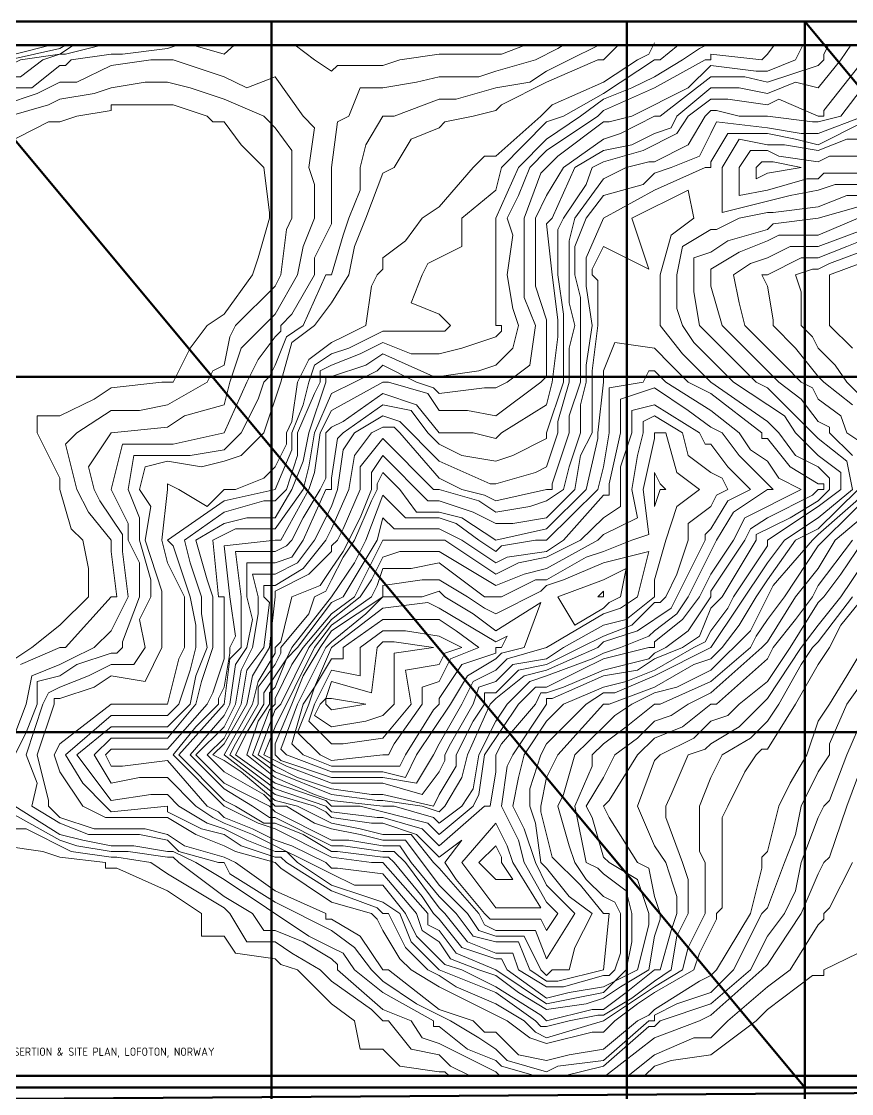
# Model space of a CAD drawing. Header units: millimetres. Extents: x 32551 to 59551, y -21458 to 15116.
# Drawn here: x 34496 to 37998, y 10591 to 15116 of the extents above; entities that cross this region are included whole.
import ezdxf

# ---------------------------------------------------------------- set-up
doc = ezdxf.new("R2010")
doc.units = ezdxf.units.MM
doc.layers.add('4TH DETAILS', color=120, linetype='Continuous', lineweight=15, true_color=0x39ffb0)
doc.layers.add('TEXTS', color=7, linetype='Continuous', lineweight=25, true_color=0xe0f9ff)
doc.layers.add('LAYOUT', color=141, linetype='Continuous', lineweight=50, true_color=0x7debff, plot=False)
doc.styles.get("Standard").update_dxf_attribs({"font": 'arial.ttf'})

msp = doc.modelspace()

# ---------------------------------------------------------------- linework, layer by layer
at = {"layer": '4TH DETAILS'}
for points in [[(38050.152, 12687.559), (37953.368, 12568.332), (37905.677, 12472.951), (37857.986, 12401.415), (37762.605, 12234.497), (37643.378, 12043.734), (37619.533, 12043.734), (37595.687, 12019.889), (37547.997, 11948.353), (37476.461, 11803.878), (37452.615, 11756.187), (37452.615, 11374.662), (37428.77, 11350.816), (37428.77, 11326.971), (37357.234, 11183.899), (37333.388, 11112.363), (37166.471, 11016.981), (37094.935, 10969.29), (36999.553, 10897.754), (36951.863, 10850.064), (36904.172, 10850.064), (36712.006, 10802.373), (36640.47, 10826.218), (36545.089, 10897.754), (36258.945, 11040.827), (36139.718, 11112.363), (36092.027, 11160.053), (36020.491, 11279.28), (35996.646, 11326.971), (35972.8, 11350.816), (35804.48, 11398.507), (35589.872, 11541.579), (35566.026, 11565.424), (35399.109, 11613.115), (35351.418, 11636.961), (35232.191, 11684.651), (35112.965, 11756.187), (34850.666, 11756.187), (34755.284, 11803.878), (34658.5, 11948.353), (34634.655, 12019.889), (34658.5, 12067.58), (34874.511, 12234.497), (35112.965, 12234.497), (35160.655, 12425.26), (35184.501, 12472.951), (35184.501, 12687.559), (35112.965, 12830.631), (35089.119, 12926.013), (35112.965, 13140.621), (35112.965, 13164.466), (35160.655, 13140.621), (35279.882, 13069.085), (35351.418, 13140.621), (35399.109, 13140.621), (35518.336, 13188.312), (35566.026, 13236.002), (35613.717, 13331.384), (35613.717, 13379.075), (35637.562, 13426.765), (35661.408, 13593.683), (35709.099, 13689.064), (35804.48, 13760.6), (35853.573, 13784.446), (35948.955, 13832.136), (35972.8, 13999.054), (35996.646, 14046.745), (36020.491, 14070.59), (36020.491, 14118.281), (36115.872, 14189.817), (36187.408, 14285.198), (36258.945, 14332.889), (36402.017, 14499.807), (36449.707, 14547.497), (36497.398, 14547.497), (36688.161, 14715.817), (36735.852, 14763.508), (36951.863, 14858.89), (37094.935, 14954.271), (37142.626, 14978.116), (37166.471, 15025.807)], [(34050.723, 14859.049), (34133.902, 14906.58), (34205.438, 14930.426), (34253.129, 14954.271), (34420.046, 14978.116), (34467.737, 14978.116), (34618.685, 15015.853)], [(34050.723, 14794.326), (34205.438, 14882.735), (34253.129, 14906.58), (34372.356, 14954.271), (34443.892, 14954.271), (34658.5, 15001.962), (34681.925, 15015.853)], [(34050.723, 14753.25), (34181.593, 14835.044), (34276.974, 14858.89), (34420.046, 14930.426), (34443.892, 14930.426), (34491.582, 14954.271), (34658.5, 14978.116), (34715.105, 15015.853)], [(34834.403, 15015.853), (34682.345, 14978.116), (34658.5, 14978.116), (34586.964, 14954.271), (34491.582, 14882.735), (34420.046, 14882.735), (34324.665, 14835.044), (34181.593, 14787.354), (34086.211, 14715.817), (34050.723, 14701.204)], [(34050.723, 14656.798), (34181.593, 14715.817), (34181.593, 14739.663), (34348.51, 14787.354), (34420.046, 14835.044), (34539.273, 14835.044), (34658.5, 14930.426), (34682.345, 14930.426), (34706.191, 14954.271), (34874.511, 14978.116), (34922.202, 14978.116), (35112.965, 15001.962), (35154.639, 15015.853)], [(34467.737, 12019.889), (34515.428, 12115.27), (34563.119, 12234.497), (34563.119, 12329.879), (34658.5, 12353.724), (34730.036, 12401.415), (34874.511, 12449.105), (34898.356, 12449.105), (34922.202, 12472.951), (34922.202, 12496.796), (34993.738, 12687.559), (34993.738, 12830.631), (34946.047, 12926.013), (34946.047, 12997.549), (34874.511, 13140.621), (34922.202, 13331.384), (35136.81, 13331.384), (35351.418, 13379.075), (35446.8, 13593.683), (35494.49, 13689.064), (35566.026, 13784.446), (35589.872, 13808.291), (35589.872, 13832.136), (35637.562, 13879.827), (35732.944, 14046.745), (35732.944, 14118.281), (35804.48, 14261.353), (35804.48, 14499.807), (35829.728, 14691.972), (35877.419, 14715.817), (35925.109, 14835.044), (36020.491, 14835.044), (36163.563, 14858.89), (36258.945, 14882.735), (36425.862, 14882.735), (36497.398, 14906.58), (36664.316, 14954.271), (36759.697, 15001.962), (36782.087, 15015.853)], [(38097.843, 12401.415), (37978.616, 12234.497), (37905.677, 12067.58), (37905.677, 12019.889), (37857.986, 11948.353), (37786.45, 11803.878), (37762.605, 11684.651), (37714.914, 11565.424), (37643.378, 11374.662), (37619.533, 11350.816), (37500.306, 11112.363), (37404.924, 11016.981), (37261.852, 10969.29), (37166.471, 10921.6), (37166.471, 10897.754), (37142.626, 10897.754), (36951.863, 10730.837), (36759.697, 10706.991), (36712.006, 10683.146), (36545.089, 10730.837), (36497.398, 10778.528), (36425.862, 10826.218), (36306.635, 10897.754), (36163.563, 10969.29), (36020.491, 11064.672), (35972.8, 11112.363), (35901.264, 11207.744), (35804.48, 11279.28), (35566.026, 11398.507), (35375.263, 11517.734), (35351.418, 11565.424), (35327.573, 11565.424), (35160.655, 11613.115), (35112.965, 11660.806), (34993.738, 11684.651), (34779.129, 11684.651), (34658.5, 11732.342), (34539.273, 11803.878), (34563.119, 11900.662), (34515.428, 12019.889), (34586.964, 12234.497), (34610.809, 12282.188), (34658.5, 12306.033), (34779.129, 12353.724), (34874.511, 12401.415), (34969.892, 12401.415), (35017.583, 12472.951), (34993.738, 12592.178), (35041.428, 12687.559), (35041.428, 12759.095), (34993.738, 12926.013), (34993.738, 13021.394), (34946.047, 13140.621), (34969.892, 13283.693), (35208.346, 13283.693), (35351.418, 13307.538), (35422.954, 13379.075), (35494.49, 13522.147), (35518.336, 13593.683), (35542.181, 13617.528), (35566.026, 13665.219), (35613.717, 13784.446), (35685.253, 13832.136), (35780.635, 14046.745), (35804.48, 14046.745), (35853.573, 14213.662), (35877.419, 14285.198), (35925.109, 14404.425), (35925.109, 14499.807), (35948.955, 14595.188), (36020.491, 14715.817), (36068.182, 14715.817), (36258.945, 14787.354), (36330.481, 14787.354), (36497.398, 14835.044), (36640.47, 14858.89), (36712.006, 14906.58), (36807.388, 14954.271), (36931.76, 15015.853)], [(38050.152, 12472.951), (37978.616, 12353.724), (37905.677, 12234.497), (37857.986, 12162.961), (37810.296, 12019.889), (37738.76, 11900.662), (37691.069, 11803.878), (37643.378, 11613.115), (37619.533, 11589.27), (37619.533, 11541.579), (37571.842, 11350.816), (37428.77, 11112.363), (37404.924, 11088.517), (37357.234, 11064.672), (37166.471, 10945.445), (37142.626, 10921.6), (37094.935, 10897.754), (36951.863, 10778.528), (36807.388, 10754.682), (36712.006, 10730.837), (36592.78, 10754.682), (36497.398, 10850.064), (36449.707, 10850.064), (36402.017, 10897.754), (36258.945, 10945.445), (36044.336, 11112.363), (36020.491, 11112.363), (35925.109, 11255.435), (35804.48, 11326.971), (35780.635, 11326.971), (35780.635, 11350.816), (35566.026, 11446.198), (35399.109, 11565.424), (35351.418, 11589.27), (35184.501, 11636.961), (35112.965, 11684.651), (35017.583, 11708.497), (34802.975, 11708.497), (34658.5, 11756.187), (34610.809, 11803.878), (34610.809, 11827.723), (34563.119, 12019.889), (34634.655, 12234.497), (34634.655, 12258.343), (34658.5, 12258.343), (34802.975, 12306.033), (34874.511, 12353.724), (35017.583, 12329.879), (35089.119, 12472.951), (35089.119, 12711.404), (35017.583, 12926.013), (35041.428, 13069.085), (34993.738, 13140.621), (35017.583, 13236.002), (35112.965, 13259.848), (35256.037, 13236.002), (35351.418, 13259.848), (35422.954, 13283.693), (35518.336, 13379.075), (35589.872, 13593.683), (35637.562, 13760.6), (35732.944, 13832.136), (35804.48, 13927.518), (35877.419, 14046.745), (35901.264, 14165.971), (35948.955, 14285.198), (36020.491, 14475.961), (36068.182, 14499.807), (36139.718, 14619.033), (36258.945, 14666.724), (36282.79, 14691.972), (36402.017, 14715.817), (36497.398, 14739.663), (36521.243, 14763.508), (36712.006, 14858.89), (36928.017, 14954.271), (36951.863, 14954.271), (37013.445, 15015.853)], [(37267.294, 15015.853), (37190.316, 14954.271), (37166.471, 14954.271), (36951.863, 14811.199), (36783.542, 14715.817), (36712.006, 14691.972), (36521.243, 14499.807), (36497.398, 14404.425), (36354.326, 14285.198), (36354.326, 14165.971), (36211.254, 14094.435), (36187.408, 14046.745), (36139.718, 13927.518), (36258.945, 13879.827), (36282.79, 13855.982), (36306.635, 13832.136), (36282.79, 13808.291), (36020.491, 13808.291), (35877.419, 13736.755), (35804.48, 13712.91), (35732.944, 13665.219), (35709.099, 13593.683), (35685.253, 13498.301), (35637.562, 13379.075), (35637.562, 13307.538), (35566.026, 13140.621), (35351.418, 13092.93), (35112.965, 12926.013), (35136.81, 12902.167), (35208.346, 12687.559), (35232.191, 12568.332), (35232.191, 12472.951), (35208.346, 12377.569), (35160.655, 12234.497), (35112.965, 12186.807), (34874.511, 12186.807), (34682.345, 12019.889), (34755.284, 11900.662), (34850.666, 11803.878), (34874.511, 11780.033), (35112.965, 11803.878), (35112.965, 11780.033), (35256.037, 11708.497), (35351.418, 11684.651), (35422.954, 11636.961), (35566.026, 11589.27), (35589.872, 11589.27), (35613.717, 11565.424), (35804.48, 11446.198), (35996.646, 11374.662), (36020.491, 11350.816), (36044.336, 11350.816), (36115.872, 11207.744), (36211.254, 11112.363), (36258.945, 11088.517), (36330.481, 11040.827), (36497.398, 10969.29), (36616.625, 10897.754), (36664.316, 10850.064), (36712.006, 10826.218), (36951.863, 10897.754), (37166.471, 11040.827), (37285.698, 11112.363), (37309.543, 11207.744), (37381.079, 11350.816), (37381.079, 11565.424), (37357.234, 11613.115), (37357.234, 11803.878), (37404.924, 11924.508), (37452.615, 12019.889), (37571.842, 12091.425), (37643.378, 12162.961), (37691.069, 12234.497), (37786.45, 12401.415), (37834.141, 12472.951), (37857.986, 12496.796), (38002.461, 12687.559)], [(37385.017, 15015.853), (37357.234, 15001.962), (37285.698, 14954.271), (37166.471, 14882.735), (37071.089, 14835.044), (36951.863, 14787.354), (36855.079, 14715.817), (36712.006, 14619.033), (36592.78, 14499.807), (36497.398, 14285.198), (36497.398, 13832.136), (36521.243, 13832.136), (36521.243, 13808.291), (36497.398, 13784.446), (36354.326, 13736.755), (36258.945, 13712.91), (36139.718, 13712.91), (36020.491, 13760.6), (35925.109, 13712.91), (35804.48, 13665.219), (35756.789, 13641.374), (35756.789, 13593.683), (35732.944, 13545.992), (35661.408, 13379.075), (35661.408, 13283.693), (35613.717, 13140.621), (35566.026, 13092.93), (35518.336, 13092.93), (35351.418, 13045.239), (35184.501, 12926.013), (35208.346, 12830.631), (35256.037, 12687.559), (35256.037, 12616.023), (35279.882, 12472.951), (35232.191, 12353.724), (35208.346, 12234.497), (35112.965, 12139.116), (34874.511, 12139.116), (34730.036, 12019.889), (34874.511, 11827.723), (35041.428, 11852.971), (35112.965, 11852.971), (35160.655, 11803.878), (35279.882, 11732.342), (35351.418, 11708.497), (35446.8, 11660.806), (35566.026, 11613.115), (35613.717, 11613.115), (35661.408, 11565.424), (35804.48, 11470.043), (35948.955, 11422.352), (36020.491, 11398.507), (36092.027, 11350.816), (36139.718, 11231.589), (36258.945, 11112.363), (36497.398, 11016.981), (36664.316, 10897.754), (36688.161, 10873.909), (36712.006, 10873.909), (36807.388, 10897.754), (36928.017, 10921.6), (36951.863, 10921.6), (37071.089, 10993.136), (37166.471, 11064.672), (37238.007, 11112.363), (37261.852, 11255.435), (37309.543, 11350.816), (37309.543, 11493.888), (37285.698, 11565.424), (37214.162, 11756.187), (37214.162, 11803.878), (37238.007, 11852.971), (37309.543, 12019.889), (37381.079, 12043.734), (37404.924, 12067.58), (37524.151, 12139.116), (37643.378, 12258.343), (37786.45, 12472.951), (37857.986, 12568.332), (37953.368, 12687.559), (38097.843, 12902.167)], [(37671.681, 15015.853), (37643.378, 14978.116), (37619.533, 14954.271), (37404.924, 14978.116), (37404.924, 14954.271), (37381.079, 14954.271), (37166.471, 14835.044), (36951.863, 14739.663), (36928.017, 14715.817), (36712.006, 14571.343), (36640.47, 14499.807), (36592.78, 14380.58), (36545.089, 14285.198), (36568.934, 14213.662), (36545.089, 14046.745), (36568.934, 13903.672), (36592.78, 13832.136), (36568.934, 13736.755), (36497.398, 13665.219), (36425.862, 13641.374), (36258.945, 13617.528), (36235.099, 13617.528), (36020.491, 13712.91), (35948.955, 13665.219), (35804.48, 13617.528), (35780.635, 13617.528), (35780.635, 13593.683), (35709.099, 13379.075), (35685.253, 13259.848), (35637.562, 13140.621), (35566.026, 13021.394), (35446.8, 13021.394), (35351.418, 12997.549), (35232.191, 12926.013), (35279.882, 12759.095), (35303.727, 12687.559), (35303.727, 12472.951), (35256.037, 12329.879), (35232.191, 12234.497), (35112.965, 12091.425), (34874.511, 12091.425), (34802.975, 12019.889), (34874.511, 11900.662), (34993.738, 11924.508), (35112.965, 11924.508), (35232.191, 11803.878), (35303.727, 11756.187), (35351.418, 11732.342), (35470.645, 11684.651), (35804.48, 11517.734), (35901.264, 11470.043), (36020.491, 11470.043), (36115.872, 11350.816), (36163.563, 11255.435), (36258.945, 11160.053), (36282.79, 11136.208), (36354.326, 11112.363), (36497.398, 11040.827), (36688.161, 10921.6), (36712.006, 10897.754), (36904.172, 10945.445), (36951.863, 10945.445), (37047.244, 11016.981), (37166.471, 11112.363), (37190.316, 11112.363), (37238.007, 11279.28), (37261.852, 11350.816), (37261.852, 11422.352), (37214.162, 11565.424), (37166.471, 11636.961), (37094.935, 11803.878), (37166.471, 11996.044), (37190.316, 12019.889), (37333.388, 12091.425), (37404.924, 12162.961), (37476.461, 12186.807), (37524.151, 12234.497), (37643.378, 12329.879), (37738.76, 12472.951), (37857.986, 12663.714), (37881.832, 12687.559), (37953.368, 12782.941), (38050.152, 12926.013)], [(37793.396, 15015.853), (37762.605, 14954.271), (37643.378, 14906.58), (37595.687, 14906.58), (37404.924, 14930.426), (37309.543, 14835.044), (37071.089, 14715.817), (36975.708, 14691.972), (36951.863, 14691.972), (36759.697, 14547.497), (36688.161, 14475.961), (36616.625, 14285.198), (36616.625, 13951.363), (36664.316, 13832.136), (36640.47, 13665.219), (36545.089, 13593.683), (36497.398, 13569.837), (36449.707, 13569.837), (36258.945, 13545.992), (36235.099, 13569.837), (36163.563, 13593.683), (36020.491, 13665.219), (35996.646, 13641.374), (35901.264, 13593.683), (35804.48, 13545.992), (35732.944, 13379.075), (35709.099, 13236.002), (35685.253, 13140.621), (35566.026, 12973.703), (35399.109, 12973.703), (35303.727, 12926.013), (35327.573, 12687.559), (35351.418, 12687.559), (35351.418, 12425.26), (35303.727, 12282.188), (35279.882, 12234.497), (35112.965, 12043.734), (34874.511, 12043.734), (34850.666, 12019.889), (34874.511, 11972.198), (34922.202, 11972.198), (35112.965, 11996.044), (35279.882, 11803.878), (35327.573, 11780.033), (35351.418, 11756.187), (35470.645, 11708.497), (35566.026, 11660.806), (35637.562, 11636.961), (35780.635, 11565.424), (35804.48, 11541.579), (35829.728, 11541.579), (36020.491, 11517.734), (36163.563, 11350.816), (36187.408, 11279.28), (36258.945, 11231.589), (36306.635, 11160.053), (36425.862, 11112.363), (36497.398, 11088.517), (36592.78, 11016.981), (36712.006, 10945.445), (36878.924, 10969.29), (36951.863, 10993.136), (37023.399, 11040.827), (37142.626, 11112.363), (37166.471, 11255.435), (37190.316, 11326.971), (37190.316, 11350.816), (37166.471, 11422.352), (37142.626, 11541.579), (37094.935, 11565.424), (36975.708, 11756.187), (36951.863, 11803.878), (36975.708, 11827.723), (37094.935, 12019.889), (37166.471, 12091.425), (37285.698, 12139.116), (37404.924, 12234.497), (37428.77, 12234.497), (37643.378, 12425.26), (37667.223, 12472.951), (37762.605, 12592.178), (37834.141, 12687.559), (37857.986, 12735.25), (38002.461, 12926.013)], [(37047.244, 11112.363), (36951.863, 11016.981), (36831.233, 10993.136), (36712.006, 10969.29), (36497.398, 11112.363), (36330.481, 11183.899), (36258.945, 11279.28), (36211.254, 11303.125), (36211.254, 11350.816), (36020.491, 11565.424), (35972.8, 11565.424), (35804.48, 11589.27), (35566.026, 11708.497), (35494.49, 11732.342), (35351.418, 11803.878), (35136.81, 12019.889), (35232.191, 12139.116), (35327.573, 12234.497), (35327.573, 12258.343), (35351.418, 12306.033), (35375.263, 12449.105), (35375.263, 12472.951), (35399.109, 12520.642), (35375.263, 12687.559), (35351.418, 12902.167), (35566.026, 12926.013), (35589.872, 12926.013), (35709.099, 13140.621), (35732.944, 13212.157), (35756.789, 13379.075), (35804.48, 13474.456), (36020.491, 13593.683), (36044.336, 13593.683), (36211.254, 13545.992), (36258.945, 13474.456), (36378.171, 13474.456), (36497.398, 13450.611), (36688.161, 13593.683), (36712.006, 13617.528), (36712.006, 13855.982), (36664.316, 13999.054), (36664.316, 14285.198), (36712.006, 14380.58), (36783.542, 14499.807), (36951.863, 14619.033), (37023.399, 14642.879), (37166.471, 14715.817), (37190.316, 14715.817), (37404.924, 14882.735), (37547.997, 14882.735), (37643.378, 14858.89), (37857.986, 14930.426), (37881.832, 14954.271), (37881.832, 14978.116), (37900.978, 15015.853)], [(37094.935, 11112.363), (36951.863, 11040.827), (36807.388, 11016.981), (36712.006, 10993.136), (36545.089, 11112.363), (36521.243, 11160.053), (36497.398, 11160.053), (36354.326, 11207.744), (36258.945, 11326.971), (36235.099, 11350.816), (36187.408, 11422.352), (36068.182, 11565.424), (36044.336, 11589.27), (36020.491, 11589.27), (35829.728, 11613.115), (35804.48, 11613.115), (35685.253, 11684.651), (35566.026, 11732.342), (35518.336, 11732.342), (35399.109, 11803.878), (35351.418, 11827.723), (35160.655, 12019.889), (35351.418, 12234.497), (35375.263, 12425.26), (35422.954, 12472.951), (35422.954, 12687.559), (35399.109, 12878.322), (35566.026, 12878.322), (35613.717, 12902.167), (35637.562, 12926.013), (35685.253, 13021.394), (35756.789, 13140.621), (35780.635, 13188.312), (35780.635, 13379.075), (35804.48, 13402.92), (35853.573, 13426.765), (36020.491, 13545.992), (36163.563, 13498.301), (36258.945, 13379.075), (36402.017, 13379.075), (36497.398, 13355.229), (36521.243, 13379.075), (36712.006, 13498.301), (36735.852, 13593.683), (36759.697, 13784.446), (36759.697, 13855.982), (36735.852, 14046.745), (36712.006, 14261.353), (36735.852, 14285.198), (36831.233, 14499.807), (36951.863, 14571.343), (37071.089, 14595.188), (37166.471, 14642.879), (37238.007, 14666.724), (37261.852, 14715.817), (37404.924, 14835.044), (37524.151, 14835.044), (37643.378, 14811.199), (37762.605, 14858.89), (37857.986, 14835.044), (37953.368, 14954.271), (37994.825, 15015.853)], [(35219.339, 15015.853), (35351.418, 14978.116), (35393.872, 15015.853)], [(35650.834, 15015.853), (35732.944, 14954.271), (35804.48, 14906.58), (35829.728, 14930.426), (36020.491, 14930.426), (36092.027, 14954.271), (36258.945, 14978.116), (36521.243, 14978.116), (36621.875, 15015.853)], [(34443.892, 12043.734), (34515.428, 12234.497), (34539.273, 12353.724), (34658.5, 12401.415), (34706.191, 12425.26), (34802.975, 12472.951), (34874.511, 12544.487), (34946.047, 12687.559), (34922.202, 12878.322), (34922.202, 12949.858), (34826.82, 13092.93), (34802.975, 13140.621), (34779.129, 13236.002), (34874.511, 13379.075), (35112.965, 13402.92), (35184.501, 13450.611), (35351.418, 13498.301), (35375.263, 13593.683), (35422.954, 13736.755), (35566.026, 13879.827), (35661.408, 14046.745), (35685.253, 14165.971), (35732.944, 14285.198), (35732.944, 14428.27), (35709.099, 14499.807), (35732.944, 14666.724), (35685.253, 14715.817), (35566.026, 14882.735), (35446.8, 14835.044), (35351.418, 14882.735), (35136.81, 14954.271), (35041.428, 14954.271), (34874.511, 14930.426), (34730.036, 14858.89), (34658.5, 14858.89), (34563.119, 14811.199), (34420.046, 14763.508)], [(38073.997, 13140.621), (37857.986, 12949.858), (37834.141, 12926.013), (37667.223, 12735.25), (37571.842, 12544.487), (37404.924, 12377.569), (37261.852, 12306.033), (37166.471, 12282.188), (37071.089, 12234.497), (36999.553, 12186.807), (36951.863, 12139.116), (36831.233, 12019.889), (36783.542, 11852.971), (36759.697, 11803.878), (36807.388, 11636.961), (36831.233, 11565.424), (36878.924, 11493.888), (36951.863, 11422.352), (36999.553, 11398.507), (37023.399, 11350.816), (37023.399, 11183.899), (36999.553, 11112.363), (36975.708, 11088.517), (36951.863, 11088.517), (36783.542, 11040.827), (36712.006, 11040.827), (36592.78, 11112.363), (36568.934, 11183.899), (36497.398, 11183.899), (36378.171, 11231.589), (36282.79, 11350.816), (36258.945, 11374.662), (36115.872, 11565.424), (36068.182, 11613.115), (36020.491, 11613.115), (35853.573, 11636.961), (35804.48, 11636.961), (35566.026, 11756.187), (35542.181, 11756.187), (35470.645, 11803.878), (35351.418, 11876.817), (35208.346, 12019.889), (35351.418, 12186.807), (35375.263, 12234.497), (35399.109, 12401.415), (35446.8, 12472.951), (35470.645, 12592.178), (35446.8, 12687.559), (35446.8, 12830.631), (35566.026, 12830.631), (35637.562, 12854.477), (35685.253, 12926.013), (35780.635, 13140.621), (35804.48, 13140.621), (35804.48, 13188.312), (35829.728, 13355.229), (35853.573, 13379.075), (36020.491, 13498.301), (36139.718, 13474.456), (36211.254, 13379.075), (36258.945, 13331.384), (36354.326, 13283.693), (36497.398, 13259.848), (36568.934, 13283.693), (36712.006, 13355.229), (36712.006, 13379.075), (36783.542, 13593.683), (36783.542, 13879.827), (36759.697, 14046.745), (36759.697, 14237.508), (36783.542, 14285.198), (36878.924, 14428.27), (36904.172, 14499.807), (36951.863, 14523.652), (37118.78, 14571.343), (37261.852, 14642.879), (37309.543, 14715.817), (37404.924, 14787.354), (37476.461, 14787.354), (37643.378, 14763.508), (37691.069, 14787.354), (37857.986, 14715.817), (37881.832, 14715.817), (37881.832, 14739.663), (38050.152, 14954.271)], [(38026.307, 13140.621), (37857.986, 12973.703), (37762.605, 12926.013), (37643.378, 12759.095), (37595.687, 12687.559), (37524.151, 12568.332), (37452.615, 12472.951), (37404.924, 12425.26), (37333.388, 12401.415), (37166.471, 12306.033), (36975.708, 12234.497), (36951.863, 12234.497), (36759.697, 12019.889), (36712.006, 11924.508), (36688.161, 11803.878), (36688.161, 11780.033), (36735.852, 11589.27), (36855.079, 11470.043), (36951.863, 11350.816), (36975.708, 11350.816), (36951.863, 11112.363), (36759.697, 11064.672), (36712.006, 11064.672), (36640.47, 11112.363), (36592.78, 11231.589), (36497.398, 11231.589), (36402.017, 11255.435), (36330.481, 11350.816), (36258.945, 11422.352), (36139.718, 11565.424), (36092.027, 11636.961), (36020.491, 11636.961), (35877.419, 11660.806), (35804.48, 11660.806), (35566.026, 11780.033), (35542.181, 11803.878), (35351.418, 11900.662), (35232.191, 12019.889), (35351.418, 12139.116), (35399.109, 12234.497), (35422.954, 12377.569), (35470.645, 12472.951), (35494.49, 12616.023), (35494.49, 12687.559), (35470.645, 12782.941), (35566.026, 12782.941), (35661.408, 12830.631), (35732.944, 12926.013), (35804.48, 13069.085), (35829.728, 13140.621), (35853.573, 13307.538), (35901.264, 13379.075), (36020.491, 13450.611), (36092.027, 13426.765), (36258.945, 13259.848), (36473.553, 13164.466), (36497.398, 13164.466), (36664.316, 13212.157), (36712.006, 13236.002), (36759.697, 13379.075), (36759.697, 13426.765), (36807.388, 13593.683), (36807.388, 13736.755), (36831.233, 13832.136), (36807.388, 13927.518), (36807.388, 14189.817), (36831.233, 14285.198), (36951.863, 14452.116), (37047.244, 14499.807), (37142.626, 14523.652), (37166.471, 14523.652), (37309.543, 14595.188), (37381.079, 14715.817), (37404.924, 14739.663), (37428.77, 14739.663), (37524.151, 14715.817), (37643.378, 14715.817), (37834.141, 14691.972), (37857.986, 14691.972), (37953.368, 14715.817), (38097.843, 14906.58)], [(34491.582, 12401.415), (34658.5, 12472.951), (34682.345, 12472.951), (34874.511, 12687.559), (34898.356, 12687.559), (34874.511, 12878.322), (34874.511, 12926.013), (34779.129, 13045.239), (34730.036, 13140.621), (34682.345, 13331.384), (34730.036, 13379.075), (34874.511, 13474.456), (34993.738, 13474.456), (35112.965, 13498.301), (35279.882, 13593.683), (35303.727, 13641.374), (35351.418, 13665.219), (35375.263, 13784.446), (35399.109, 13832.136), (35566.026, 13999.054), (35589.872, 14046.745), (35613.717, 14237.508), (35637.562, 14285.198), (35637.562, 14571.343), (35566.026, 14666.724), (35542.181, 14691.972), (35518.336, 14715.817), (35351.418, 14787.354), (35208.346, 14835.044), (35112.965, 14858.89), (35017.583, 14858.89), (34874.511, 14835.044), (34802.975, 14811.199), (34658.5, 14787.354), (34610.809, 14763.508), (34443.892, 14715.817)], [(34467.737, 12425.26), (34539.273, 12472.951), (34658.5, 12568.332), (34779.129, 12687.559), (34779.129, 12806.786), (34755.284, 12926.013), (34706.191, 12973.703), (34658.5, 13140.621), (34658.5, 13188.312), (34563.119, 13379.075), (34563.119, 13450.611), (34658.5, 13450.611), (34802.975, 13522.147), (34874.511, 13569.837), (35089.119, 13593.683), (35136.81, 13593.683), (35208.346, 13736.755), (35279.882, 13832.136), (35351.418, 13879.827), (35470.645, 14046.745), (35494.49, 14118.281), (35542.181, 14285.198), (35542.181, 14309.044), (35518.336, 14499.807), (35422.954, 14595.188), (35351.418, 14691.972), (35303.727, 14691.972), (35279.882, 14715.817), (35136.81, 14763.508), (34874.511, 14763.508), (34874.511, 14739.663), (34730.036, 14715.817), (34658.5, 14691.972), (34610.809, 14691.972), (34420.046, 14595.188)], [(38026.307, 14332.889), (37857.986, 14285.198), (37667.223, 14261.353), (37643.378, 14237.508), (37476.461, 14189.817), (37404.924, 14142.126), (37333.388, 14118.281), (37333.388, 13975.209), (37357.234, 13832.136), (37404.924, 13784.446), (37595.687, 13593.683), (37643.378, 13569.837), (37738.76, 13474.456), (37834.141, 13379.075), (37857.986, 13355.229), (37978.616, 13259.848), (38002.461, 13140.621), (37857.986, 13021.394), (37714.914, 12926.013), (37643.378, 12830.631), (37404.924, 12472.951), (37166.471, 12353.724), (36999.553, 12282.188), (36951.863, 12282.188), (36878.924, 12234.497), (36712.006, 12067.58), (36688.161, 12019.889), (36640.47, 11876.817), (36640.47, 11803.878), (36664.316, 11732.342), (36688.161, 11565.424), (36712.006, 11541.579), (36807.388, 11422.352), (36904.172, 11350.816), (36831.233, 11207.744), (36807.388, 11112.363), (36735.852, 11112.363), (36712.006, 11088.517), (36688.161, 11112.363), (36616.625, 11255.435), (36497.398, 11255.435), (36425.862, 11279.28), (36378.171, 11350.816), (36258.945, 11470.043), (36115.872, 11660.806), (36020.491, 11660.806), (35925.109, 11684.651), (35804.48, 11708.497), (35732.944, 11732.342), (35613.717, 11803.878), (35566.026, 11803.878), (35518.336, 11852.971), (35351.418, 11948.353), (35279.882, 12019.889), (35351.418, 12091.425), (35422.954, 12234.497), (35446.8, 12377.569), (35518.336, 12472.951), (35542.181, 12663.714), (35518.336, 12687.559), (35518.336, 12735.25), (35566.026, 12735.25), (35685.253, 12806.786), (35780.635, 12926.013), (35804.48, 12973.703), (35877.419, 13140.621), (35901.264, 13283.693), (35972.8, 13379.075), (36020.491, 13402.92), (36068.182, 13402.92), (36092.027, 13379.075), (36258.945, 13188.312), (36354.326, 13140.621), (36449.707, 13116.776), (36497.398, 13092.93), (36712.006, 13140.621), (36735.852, 13140.621), (36735.852, 13164.466), (36807.388, 13379.075), (36807.388, 13450.611), (36855.079, 13593.683), (36855.079, 13951.363), (36831.233, 14046.745), (36831.233, 14165.971), (36878.924, 14285.198), (36951.863, 14380.58), (37118.78, 14428.27), (37166.471, 14475.961), (37238.007, 14499.807), (37357.234, 14547.497), (37404.924, 14642.879), (37428.77, 14691.972), (37643.378, 14666.724), (37786.45, 14642.879), (37857.986, 14642.879), (38050.152, 14715.817)], [(38097.843, 14380.58), (37978.616, 14380.58), (37857.986, 14332.889), (37667.223, 14309.044), (37643.378, 14309.044), (37524.151, 14285.198), (37428.77, 14237.508), (37404.924, 14237.508), (37285.698, 14165.971), (37261.852, 14046.745), (37261.852, 13903.672), (37285.698, 13832.136), (37333.388, 13760.6), (37404.924, 13689.064), (37452.615, 13641.374), (37500.306, 13593.683), (37714.914, 13450.611), (37762.605, 13379.075), (37810.296, 13331.384), (37857.986, 13283.693), (37953.368, 13212.157), (37953.368, 13140.621), (37857.986, 13069.085), (37643.378, 12926.013), (37643.378, 12902.167), (37500.306, 12687.559), (37476.461, 12639.868), (37404.924, 12544.487), (37381.079, 12496.796), (37333.388, 12472.951), (37166.471, 12377.569), (37047.244, 12329.879), (36951.863, 12306.033), (36783.542, 12234.497), (36712.006, 12162.961), (36616.625, 12019.889), (36592.78, 11924.508), (36568.934, 11803.878), (36616.625, 11708.497), (36664.316, 11565.424), (36712.006, 11470.043), (36783.542, 11398.507), (36831.233, 11350.816), (36712.006, 11160.053), (36664.316, 11279.28), (36497.398, 11279.28), (36449.707, 11303.125), (36425.862, 11350.816), (36258.945, 11541.579), (36235.099, 11565.424), (36139.718, 11684.651), (36020.491, 11684.651), (35925.109, 11708.497), (35804.48, 11732.342), (35661.408, 11803.878), (35566.026, 11827.723), (35422.954, 11948.353), (35351.418, 11996.044), (35303.727, 12019.889), (35351.418, 12067.58), (35446.8, 12234.497), (35470.645, 12353.724), (35542.181, 12472.951), (35566.026, 12687.559), (35566.026, 12711.404), (35709.099, 12782.941), (35804.48, 12878.322), (35804.48, 12902.167), (35829.728, 12926.013), (35853.573, 12973.703), (35925.109, 13140.621), (35925.109, 13236.002), (36020.491, 13355.229), (36235.099, 13140.621), (36258.945, 13140.621), (36425.862, 13092.93), (36497.398, 13045.239), (36640.47, 13069.085), (36712.006, 13092.93), (36783.542, 13140.621), (36807.388, 13236.002), (36855.079, 13379.075), (36855.079, 13498.301), (36878.924, 13593.683), (36878.924, 13665.219), (36904.172, 13832.136), (36878.924, 13999.054), (36878.924, 14118.281), (36951.863, 14285.198), (37166.471, 14404.425), (37381.079, 14499.807), (37404.924, 14499.807), (37404.924, 14523.652), (37476.461, 14642.879), (37643.378, 14642.879), (37762.605, 14619.033), (37857.986, 14595.188), (38050.152, 14691.972)], [(38097.843, 14428.27), (37929.522, 14428.27), (37857.986, 14404.425), (37738.76, 14380.58), (37452.615, 14309.044), (37452.615, 14499.807), (37524.151, 14619.033), (37643.378, 14595.188), (37714.914, 14595.188), (37857.986, 14571.343), (37978.616, 14619.033), (38217.069, 14619.033)], [(38026.307, 14285.198), (37857.986, 14213.662), (37691.069, 14213.662), (37643.378, 14189.817), (37524.151, 14142.126), (37404.924, 14070.59), (37404.924, 13999.054), (37452.615, 13832.136), (37547.997, 13736.755), (37643.378, 13641.374), (37691.069, 13593.683), (37786.45, 13522.147), (37857.986, 13426.765), (37905.677, 13402.92), (37905.677, 13379.075), (38002.461, 13283.693)], [(38050.152, 14237.508), (37857.986, 14165.971), (37738.76, 14165.971), (37643.378, 14118.281), (37571.842, 14094.435), (37500.306, 14046.745), (37524.151, 13927.518), (37547.997, 13832.136), (37595.687, 13784.446), (37714.914, 13665.219), (37786.45, 13593.683), (37834.141, 13569.837), (37857.986, 13522.147), (37953.368, 13450.611), (37978.616, 13379.075), (38050.152, 13331.384)], [(38097.843, 14213.662), (37978.616, 14165.971), (37857.986, 14118.281), (37786.45, 14118.281), (37643.378, 14046.745), (37619.533, 14046.745), (37643.378, 13999.054), (37667.223, 13855.982), (37667.223, 13832.136), (37762.605, 13736.755), (37857.986, 13617.528), (37881.832, 13593.683), (38002.461, 13498.301)], [(38097.843, 14165.971), (37905.677, 14094.435), (37857.986, 14070.59), (37834.141, 14070.59), (37762.605, 14046.745), (37786.45, 13975.209), (37786.45, 13832.136), (37834.141, 13784.446), (37857.986, 13736.755), (37929.522, 13665.219), (37978.616, 13593.683), (38026.307, 13545.992)], [(38002.461, 13736.755), (37905.677, 13832.136), (37905.677, 14046.745), (38097.843, 14118.281)], [(36975.708, 13164.466), (36975.708, 13116.776), (36951.863, 13116.776), (36783.542, 12926.013), (36712.006, 12878.322), (36545.089, 12854.477), (36497.398, 12830.631), (36354.326, 12926.013), (36258.945, 12973.703), (36068.182, 12973.703), (36020.491, 13021.394), (35996.646, 12926.013), (35853.573, 12687.559), (35804.48, 12663.714), (35661.408, 12472.951), (35613.717, 12425.26), (35566.026, 12306.033), (35542.181, 12282.188), (35542.181, 12234.497), (35494.49, 12162.961), (35446.8, 12019.889), (35566.026, 11924.508), (35732.944, 11852.971), (35804.48, 11827.723), (36020.491, 11803.878), (36068.182, 11803.878), (36235.099, 11756.187), (36258.945, 11732.342), (36354.326, 11803.878), (36402.017, 11876.817), (36425.862, 12019.889), (36497.398, 12162.961), (36545.089, 12234.497), (36640.47, 12329.879), (36712.006, 12353.724), (36904.172, 12425.26), (36951.863, 12449.105), (37023.399, 12472.951), (37142.626, 12520.642), (37166.471, 12544.487), (37261.852, 12616.023), (37309.543, 12687.559), (37428.77, 12926.013), (37500.306, 13045.239), (37643.378, 13140.621), (37667.223, 13140.621), (37643.378, 13164.466), (37524.151, 13283.693), (37452.615, 13379.075), (37404.924, 13402.92), (37309.543, 13474.456), (37166.471, 13569.837), (37023.399, 13522.147), (37023.399, 13379.075), (36975.708, 13164.466)], [(38097.843, 13140.621), (37881.832, 12926.013), (37857.986, 12902.167), (37714.914, 12687.559), (37643.378, 12592.178), (37595.687, 12520.642), (37571.842, 12472.951), (37404.924, 12329.879), (37190.316, 12234.497), (37166.471, 12234.497), (37047.244, 12139.116), (36951.863, 12067.58), (36904.172, 12019.889), (36904.172, 11972.198), (36831.233, 11803.878), (36878.924, 11565.424), (36928.017, 11541.579), (36951.863, 11517.734), (37047.244, 11446.198), (37071.089, 11350.816), (37071.089, 11231.589), (37047.244, 11112.363)], [(38097.843, 13069.085), (37929.522, 12926.013), (37857.986, 12806.786), (37762.605, 12687.559), (37643.378, 12496.796), (37619.533, 12472.951), (37404.924, 12282.188), (37309.543, 12234.497), (37238.007, 12186.807), (37166.471, 12162.961), (37094.935, 12091.425), (36999.553, 12019.889), (36951.863, 11924.508), (36878.924, 11803.878), (36904.172, 11756.187), (36951.863, 11589.27), (36975.708, 11565.424), (37094.935, 11493.888), (37142.626, 11350.816), (37142.626, 11303.125), (37094.935, 11112.363)], [(38050.152, 12186.807), (37978.616, 12019.889), (37905.677, 11827.723), (37881.832, 11803.878), (37857.986, 11756.187), (37786.45, 11565.424), (37762.605, 11446.198), (37714.914, 11350.816), (37643.378, 11255.435), (37571.842, 11112.363), (37404.924, 10969.29), (37190.316, 10897.754), (37166.471, 10873.909), (37142.626, 10873.909), (36951.863, 10706.991), (36786.1, 10665.853)], [(38050.152, 11996.044), (37978.616, 11803.878), (37905.677, 11589.27), (37881.832, 11565.424), (37857.986, 11517.734), (37786.45, 11350.816), (37643.378, 11136.208), (37619.533, 11112.363), (37404.924, 10921.6), (37357.234, 10897.754), (37166.471, 10826.218), (36960.287, 10665.853)], [(36514.691, 10665.853), (36497.398, 10683.146), (36258.945, 10802.373), (36187.408, 10826.218), (36139.718, 10897.754), (36020.491, 10945.445), (35829.728, 11112.363), (35829.728, 11136.208), (35804.48, 11160.053), (35685.253, 11231.589), (35566.026, 11279.28), (35518.336, 11279.28), (35470.645, 11350.816), (35351.418, 11422.352), (35160.655, 11565.424), (35136.81, 11589.27), (35112.965, 11589.27), (34946.047, 11613.115), (34874.511, 11613.115), (34730.036, 11636.961), (34658.5, 11660.806), (34443.892, 11780.033)], [(36665.227, 10665.853), (36521.243, 10706.991), (36497.398, 10730.837), (36378.171, 10778.528), (36258.945, 10873.909), (36235.099, 10873.909), (36235.099, 10897.754), (36020.491, 11016.981), (35901.264, 11112.363), (35853.573, 11183.899), (35804.48, 11207.744), (35709.099, 11255.435), (35351.418, 11493.888), (35232.191, 11565.424), (35136.81, 11613.115), (35112.965, 11613.115), (34969.892, 11636.961), (34874.511, 11636.961), (34755.284, 11660.806), (34658.5, 11684.651), (34467.737, 11803.878)], [(36388.912, 10665.853), (36306.635, 10706.991), (36258.945, 10754.682), (36139.718, 10778.528), (36044.336, 10897.754), (36020.491, 10897.754), (35972.8, 10945.445), (35804.48, 11064.672), (35756.789, 11112.363), (35637.562, 11183.899), (35566.026, 11231.589), (35446.8, 11231.589), (35375.263, 11350.816), (35351.418, 11374.662), (35112.965, 11517.734), (35041.428, 11565.424), (34898.356, 11589.27), (34874.511, 11589.27), (34706.191, 11613.115), (34515.428, 11708.497), (34420.046, 11708.497)], [(36300.083, 10665.853), (36282.79, 10683.146), (36258.945, 10683.146), (36092.027, 10706.991), (36020.491, 10778.528), (35925.109, 10778.528), (35901.264, 10897.754), (35804.48, 10969.29), (35661.408, 11112.363), (35589.872, 11136.208), (35566.026, 11160.053), (35399.109, 11183.899), (35351.418, 11255.435), (35256.037, 11255.435), (35256.037, 11350.816), (35112.965, 11446.198), (34898.356, 11541.579), (34850.666, 11541.579), (34850.666, 11565.424), (34658.5, 11589.27), (34586.964, 11613.115), (34420.046, 11636.961)], [(38002.461, 11565.424), (37905.677, 11374.662), (37881.832, 11350.816), (37881.832, 11326.971), (37857.986, 11303.125), (37738.76, 11112.363), (37643.378, 11040.827), (37476.461, 10897.754), (37404.924, 10826.218), (37333.388, 10826.218), (37166.471, 10754.682), (37055.435, 10665.853)], [(38026.307, 11183.899), (37881.832, 11112.363), (37881.832, 11088.517), (37834.141, 11088.517), (37643.378, 10945.445), (37595.687, 10897.754), (37404.924, 10754.682), (37238.007, 10730.837), (37166.471, 10706.991), (37125.333, 10665.853)]]:
    msp.add_lwpolyline(points, dxfattribs=at)
for points in [[(34050.723, 10665.853), (41450.723, 10665.853), (41450.723, 15015.853), (34050.723, 15015.853)], [(38288.606, 14547.497), (37905.677, 14547.497), (37857.986, 14523.652), (37691.069, 14547.497), (37643.378, 14571.343), (37571.842, 14571.343), (37524.151, 14499.807), (37524.151, 14380.58), (37643.378, 14404.425), (37810.296, 14452.116), (37857.986, 14452.116), (37881.832, 14475.961), (38336.296, 14475.961), (38455.523, 14499.807), (38360.142, 14523.652), (38336.296, 14619.033)], [(37619.533, 14523.652), (37595.687, 14499.807), (37595.687, 14452.116), (37643.378, 14475.961), (37786.45, 14499.807), (37667.223, 14523.652)], [(36904.172, 14046.745), (36928.017, 14022.899), (36928.017, 13832.136), (36904.172, 13641.374), (36904.172, 13379.075), (36855.079, 13283.693), (36831.233, 13140.621), (36712.006, 13021.394), (36568.934, 12997.549), (36497.398, 12997.549), (36402.017, 13045.239), (36258.945, 13092.93), (36211.254, 13092.93), (36020.491, 13283.693), (35972.8, 13212.157), (35972.8, 13140.621), (35925.109, 13021.394), (35853.573, 12878.322), (35804.48, 12806.786), (35756.789, 12735.25), (35637.562, 12687.559), (35589.872, 12496.796), (35566.026, 12472.951), (35566.026, 12449.105), (35494.49, 12329.879), (35470.645, 12234.497), (35351.418, 12019.889), (35566.026, 11852.971), (35732.944, 11803.878), (35780.635, 11780.033), (35804.48, 11756.187), (35972.8, 11732.342), (36020.491, 11732.342), (36163.563, 11684.651), (36258.945, 11589.27), (36354.326, 11660.806), (36282.79, 11565.424), (36330.481, 11493.888), (36449.707, 11350.816), (36473.553, 11326.971), (36688.161, 11326.971), (36712.006, 11279.28), (36759.697, 11350.816), (36735.852, 11374.662), (36712.006, 11398.507), (36616.625, 11565.424), (36592.78, 11660.806), (36521.243, 11803.878), (36545.089, 11972.198), (36568.934, 12019.889), (36712.006, 12234.497), (36712.006, 12258.343), (36735.852, 12258.343), (36951.863, 12353.724), (37094.935, 12377.569), (37166.471, 12425.26), (37285.698, 12472.951), (37357.234, 12520.642), (37404.924, 12639.868), (37452.615, 12687.559), (37595.687, 12926.013), (37595.687, 12949.858), (37738.76, 13021.394), (37857.986, 13092.93), (37905.677, 13140.621), (37905.677, 13188.312), (37857.986, 13236.002), (37762.605, 13283.693), (37691.069, 13379.075), (37667.223, 13402.92), (37643.378, 13426.765), (37404.924, 13593.683), (37285.698, 13712.91), (37190.316, 13832.136), (37190.316, 14046.745), (37238.007, 14213.662), (37333.388, 14285.198), (37309.543, 14404.425), (37071.089, 14285.198), (37142.626, 14070.59), (36951.863, 14165.971), (36904.172, 14070.59)], [(36928.017, 13355.229), (36878.924, 13140.621), (36712.006, 12973.703), (36497.398, 12926.013), (36354.326, 13021.394), (36258.945, 13045.239), (36163.563, 13045.239), (36092.027, 13140.621), (36020.491, 13212.157), (35996.646, 13164.466), (35996.646, 13140.621), (35972.8, 13092.93), (35901.264, 12926.013), (35853.573, 12854.477), (35804.48, 12759.095), (35780.635, 12711.404), (35732.944, 12687.559), (35709.099, 12616.023), (35589.872, 12472.951), (35589.872, 12449.105), (35566.026, 12401.415), (35494.49, 12306.033), (35494.49, 12234.497), (35399.109, 12067.58), (35375.263, 12019.889), (35566.026, 11876.817), (35780.635, 11803.878), (35804.48, 11780.033), (35996.646, 11756.187), (36020.491, 11756.187), (36187.408, 11708.497), (36258.945, 11636.961), (36449.707, 11803.878), (36473.553, 11803.878), (36497.398, 11948.353), (36497.398, 12019.889), (36521.243, 12067.58), (36664.316, 12234.497), (36688.161, 12282.188), (36712.006, 12282.188), (36783.542, 12306.033), (36951.863, 12377.569), (37142.626, 12425.26), (37166.471, 12449.105), (37214.162, 12472.951), (37309.543, 12544.487), (37404.924, 12687.559), (37404.924, 12711.404), (37547.997, 12926.013), (37571.842, 12973.703), (37643.378, 13021.394), (37834.141, 13116.776), (37857.986, 13140.621), (37881.832, 13140.621), (37881.832, 13164.466), (37857.986, 13164.466), (37738.76, 13236.002), (37643.378, 13355.229), (37619.533, 13355.229), (37619.533, 13379.075), (37404.924, 13545.992), (37309.543, 13593.683), (37238.007, 13665.219), (37166.471, 13736.755), (36999.553, 13760.6), (36951.863, 13641.374), (36951.863, 13593.683), (36928.017, 13379.075)], [(36975.708, 13379.075), (36951.863, 13236.002), (36928.017, 13140.621), (36712.006, 12926.013), (36664.316, 12926.013), (36521.243, 12902.167), (36497.398, 12878.322), (36425.862, 12926.013), (36330.481, 12997.549), (36258.945, 13021.394), (36115.872, 13021.394), (36020.491, 13116.776), (35948.955, 12926.013), (35901.264, 12830.631), (35804.48, 12687.559), (35637.562, 12472.951), (35613.717, 12425.26), (35518.336, 12282.188), (35518.336, 12234.497), (35446.8, 12115.27), (35399.109, 12019.889), (35566.026, 11900.662), (35780.635, 11827.723), (35804.48, 11803.878), (35925.109, 11803.878), (36211.254, 11732.342), (36258.945, 11684.651), (36402.017, 11803.878), (36425.862, 11852.971), (36449.707, 12019.889), (36592.78, 12234.497), (36664.316, 12306.033), (36712.006, 12306.033), (36855.079, 12377.569), (36951.863, 12425.26), (37142.626, 12472.951), (37166.471, 12472.951), (37166.471, 12496.796), (37285.698, 12592.178), (37357.234, 12687.559), (37404.924, 12782.941), (37500.306, 12926.013), (37547.997, 13021.394), (37786.45, 13140.621), (37691.069, 13188.312), (37643.378, 13259.848), (37571.842, 13307.538), (37524.151, 13379.075), (37404.924, 13474.456), (37214.162, 13593.683), (37190.316, 13617.528), (37166.471, 13641.374), (37142.626, 13641.374), (37118.78, 13593.683), (36975.708, 13569.837)], [(37023.399, 13236.002), (37023.399, 13069.085), (36951.863, 13021.394), (36855.079, 12926.013), (36712.006, 12854.477), (36592.78, 12830.631), (36497.398, 12782.941), (36282.79, 12926.013), (36020.491, 12926.013), (35901.264, 12687.559), (35804.48, 12616.023), (35685.253, 12472.951), (35637.562, 12401.415), (35566.026, 12258.343), (35566.026, 12234.497), (35542.181, 12210.652), (35470.645, 12019.889), (35566.026, 11948.353), (35804.48, 11852.971), (35996.646, 11827.723), (36020.491, 11827.723), (36187.408, 11803.878), (36258.945, 11780.033), (36282.79, 11803.878), (36354.326, 11924.508), (36378.171, 12019.889), (36473.553, 12234.497), (36497.398, 12258.343), (36616.625, 12353.724), (36712.006, 12377.569), (36928.017, 12472.951), (36951.863, 12496.796), (37094.935, 12544.487), (37238.007, 12639.868), (37381.079, 12926.013), (37381.079, 12949.858), (37404.924, 12973.703), (37476.461, 13092.93), (37571.842, 13140.621), (37476.461, 13236.002), (37404.924, 13331.384), (37381.079, 13331.384), (37357.234, 13379.075), (37166.471, 13498.301), (37071.089, 13474.456), (37071.089, 13379.075)], [(37094.935, 13283.693), (37071.089, 13140.621), (37094.935, 13021.394), (36951.863, 12949.858), (36928.017, 12926.013), (36712.006, 12806.786), (36616.625, 12782.941), (36497.398, 12735.25), (36258.945, 12878.322), (36092.027, 12878.322), (36020.491, 12854.477), (35972.8, 12759.095), (35925.109, 12687.559), (35804.48, 12592.178), (35709.099, 12472.951), (35589.872, 12234.497), (35566.026, 12210.652), (35494.49, 12019.889), (35566.026, 11972.198), (35661.408, 11924.508), (35804.48, 11876.817), (35972.8, 11852.971), (36020.491, 11852.971), (36235.099, 11803.878), (36258.945, 11852.971), (36330.481, 11972.198), (36330.481, 12019.889), (36402.017, 12162.961), (36449.707, 12234.497), (36449.707, 12282.188), (36497.398, 12282.188), (36592.78, 12377.569), (36712.006, 12401.415), (36855.079, 12472.951), (36951.863, 12520.642), (37071.089, 12568.332), (37166.471, 12663.714), (37190.316, 12663.714), (37214.162, 12687.559), (37261.852, 12782.941), (37309.543, 12926.013), (37309.543, 12997.549), (37404.924, 13069.085), (37428.77, 13116.776), (37476.461, 13140.621), (37452.615, 13188.312), (37404.924, 13212.157), (37309.543, 13283.693), (37285.698, 13379.075), (37166.471, 13450.611), (37118.78, 13426.765), (37118.78, 13379.075)], [(37142.626, 12949.858), (37071.089, 12926.013), (36951.863, 12878.322), (36878.924, 12854.477), (36712.006, 12759.095), (36664.316, 12759.095), (36521.243, 12687.559), (36449.707, 12687.559), (36258.945, 12830.631), (36139.718, 12806.786), (36020.491, 12806.786), (35996.646, 12735.25), (35972.8, 12687.559), (35804.48, 12568.332), (35732.944, 12472.951), (35566.026, 12139.116), (35518.336, 12019.889), (35613.717, 11972.198), (35804.48, 11900.662), (36020.491, 11900.662), (36187.408, 11852.971), (36258.945, 11948.353), (36282.79, 11996.044), (36282.79, 12019.889), (36306.635, 12067.58), (36402.017, 12234.497), (36425.862, 12306.033), (36497.398, 12329.879), (36568.934, 12401.415), (36712.006, 12425.26), (36783.542, 12472.951), (36951.863, 12568.332), (37047.244, 12592.178), (37166.471, 12687.559), (37166.471, 12759.095), (37214.162, 12926.013), (37261.852, 13069.085), (37357.234, 13140.621), (37261.852, 13212.157), (37214.162, 13379.075), (37166.471, 13379.075), (37166.471, 13355.229), (37118.78, 13140.621)], [(37166.471, 13212.157), (37166.471, 13069.085), (37190.316, 13140.621), (37214.162, 13140.621), (37190.316, 13164.466)], [(36688.161, 12711.404), (36497.398, 12616.023), (36449.707, 12639.868), (36378.171, 12687.559), (36258.945, 12759.095), (36187.408, 12759.095), (36020.491, 12735.25), (36020.491, 12687.559), (35804.48, 12544.487), (35756.789, 12472.951), (35685.253, 12353.724), (35637.562, 12234.497), (35566.026, 12067.58), (35566.026, 12019.889), (35589.872, 11996.044), (35804.48, 11924.508), (36020.491, 11924.508), (36163.563, 11900.662), (36235.099, 12019.889), (36258.945, 12067.58), (36354.326, 12234.497), (36402.017, 12329.879), (36497.398, 12377.569), (36545.089, 12425.26), (36712.006, 12472.951), (36951.863, 12616.023), (37023.399, 12639.868), (37094.935, 12687.559), (37142.626, 12878.322), (36951.863, 12830.631), (36783.542, 12759.095), (36712.006, 12735.25)], [(37047.244, 12806.786), (37023.399, 12687.559), (36975.708, 12663.714), (36951.863, 12639.868), (36831.233, 12568.332), (36759.697, 12687.559), (36951.863, 12759.095)], [(36282.79, 12687.559), (36258.945, 12711.404), (36187.408, 12687.559), (36020.491, 12687.559), (35948.955, 12616.023), (35804.48, 12496.796), (35780.635, 12472.951), (35661.408, 12234.497), (35589.872, 12043.734), (35613.717, 12019.889), (35804.48, 11948.353), (36020.491, 11948.353), (36115.872, 11924.508), (36163.563, 12019.889), (36306.635, 12234.497), (36378.171, 12353.724), (36497.398, 12425.26), (36521.243, 12449.105), (36616.625, 12472.951), (36688.161, 12663.714), (36497.398, 12544.487), (36402.017, 12616.023)], [(36928.017, 12687.559), (36951.863, 12687.559), (36951.863, 12711.404), (36928.017, 12687.559)], [(36258.945, 12639.868), (36211.254, 12663.714), (36020.491, 12639.868), (35804.48, 12472.951), (35732.944, 12306.033), (35685.253, 12234.497), (35637.562, 12067.58), (35685.253, 12019.889), (35804.48, 11972.198), (36092.027, 11972.198), (36115.872, 12019.889), (36235.099, 12210.652), (36258.945, 12234.497), (36258.945, 12258.343), (36354.326, 12401.415), (36497.398, 12449.105), (36497.398, 12472.951), (36521.243, 12472.951), (36545.089, 12520.642), (36497.398, 12496.796)], [(36258.945, 12592.178), (36020.491, 12592.178), (35853.573, 12472.951), (35853.573, 12425.26), (35804.48, 12425.26), (35732.944, 12306.033), (35709.099, 12234.497), (35661.408, 12115.27), (35756.789, 12019.889), (35804.48, 11996.044), (36020.491, 12019.889), (36044.336, 12019.889), (36068.182, 12067.58), (36187.408, 12234.497), (36187.408, 12306.033), (36258.945, 12329.879), (36306.635, 12425.26), (36425.862, 12472.951), (36330.481, 12544.487)], [(36020.491, 12544.487), (36115.872, 12544.487), (36258.945, 12520.642), (36354.326, 12472.951), (36282.79, 12449.105), (36258.945, 12401.415), (36115.872, 12377.569), (36139.718, 12234.497), (36020.491, 12091.425), (35853.573, 12067.58), (35804.48, 12067.58), (35709.099, 12162.961), (35732.944, 12234.497), (35804.48, 12377.569), (35925.109, 12353.724), (35925.109, 12472.951)], [(35996.646, 12472.951), (36020.491, 12496.796), (36068.182, 12496.796), (36235.099, 12472.951), (36068.182, 12449.105), (36068.182, 12234.497), (36020.491, 12186.807), (35948.955, 12162.961), (35804.48, 12139.116), (35732.944, 12186.807), (35756.789, 12234.497), (35780.635, 12258.343), (35804.48, 12329.879), (35972.8, 12282.188)], [(35780.635, 12258.343), (35780.635, 12234.497), (35804.48, 12210.652), (35948.955, 12234.497), (35804.48, 12258.343)], [(36497.398, 11732.342), (36354.326, 11565.424), (36497.398, 11374.662), (36688.161, 11374.662), (36568.934, 11565.424), (36545.089, 11636.961)], [(36497.398, 11636.961), (36425.862, 11565.424), (36497.398, 11493.888), (36568.934, 11493.888), (36521.243, 11565.424), (36521.243, 11589.27)]]:
    msp.add_lwpolyline(points, close=True, dxfattribs=at)
at = {"layer": 'LAYOUT'}
msp.add_line((32550.723, 10615.853), (41550.723, 10615.853), dxfattribs=at)
for points in [[(32550.723, 15115.853), (59550.723, 15115.853)], [(34050.723, 15115.853), (37800.723, 10615.853)], [(35550.723, 6115.853), (35550.723, 15115.853)], [(37050.723, 6115.853), (37050.723, 15115.853)], [(37800.723, 6115.853), (37800.723, 15115.853)], [(37800.723, 15115.853), (41550.723, 10615.853)], [(32550.723, 15015.853), (41550.723, 15015.853)], [(32550.723, 13615.853), (41550.723, 13615.853)], [(32550.723, 12115.853), (41550.723, 12115.853)], [(32550.723, 10665.853), (41550.723, 10665.853)], [(34050.723, 10565.853), (41550.723, 10615.853)]]:
    msp.add_lwpolyline(points, dxfattribs=at)
msp.add_lwpolyline([(32550.723, 15115.853), (41550.723, 15115.853), (41550.723, 6115.853), (32550.723, 6115.853)], close=True, dxfattribs=at)
msp.add_lwpolyline([(32550.723, 15115.853), (41550.723, 15115.853), (41550.723, 6115.853), (32550.723, 6115.853)], close=True, dxfattribs=at)

# ---------------------------------------------------------------- texts
at = {"layer": 'TEXTS', "insert": (34083.501, 10784.995), "char_height": 35, "width": 1726.79073, "attachment_point": 1}
msp.add_mtext('\\pxql;{\\fISOCP_IV50|b1|i0|c0|p2;TOPOGRAPHICAL INSERTION & SITE PLAN, LOFOTON, NORWAY\\PSCALE 1:7500}', dxfattribs=at)

doc.saveas('drawing.dxf')
